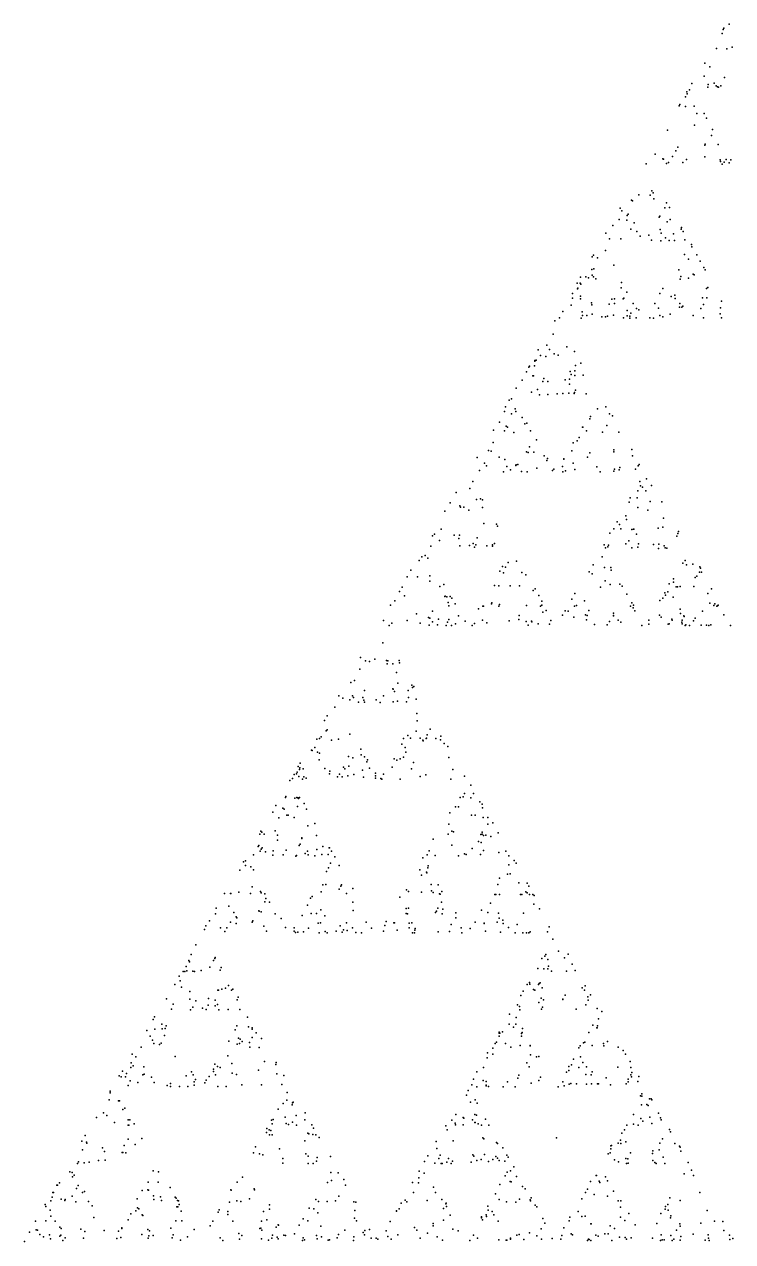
# Model space of a CAD drawing. Header units: millimetres. Extents: x -0.87 to 0.87, y -0.5 to 1.
# Drawn here: x -0.2165 to -0.1084, y 0.6248 to 0.8104 of the extents above; entities that cross this region are included whole.
import ezdxf

# ---------------------------------------------------------------- set-up
doc = ezdxf.new("R2010")
doc.units = ezdxf.units.MM
doc.header["$PDSIZE"] = 1

msp = doc.modelspace()

# ---------------------------------------------------------------- linework, layer by layer
for p in [(-0.10986, 0.8096), (-0.10978, 0.80982), (-0.10898, 0.8104), (-0.11004, 0.80901), (-0.11091, 0.80673), (-0.10934, 0.80664), (-0.10849, 0.80692), (-0.11267, 0.80448), (-0.11192, 0.80392), (-0.11276, 0.80248), (-0.10969, 0.80229), (-0.11542, 0.80009), (-0.11503, 0.80043), (-0.11467, 0.80137), (-0.1122, 0.80084), (-0.11215, 0.80125), (-0.11127, 0.80142), (-0.11097, 0.801), (-0.11074, 0.80085), (-0.11057, 0.8008), (-0.11024, 0.801), (-0.11657, 0.79797), (-0.11651, 0.79819), (-0.11648, 0.79818), (-0.11564, 0.79933), (-0.11537, 0.7998), (-0.11562, 0.79789), (-0.11429, 0.79794), (-0.11392, 0.7968), (-0.11276, 0.79678), (-0.11244, 0.7961), (-0.11836, 0.79425), (-0.11423, 0.79502), (-0.1115, 0.79438), (-0.11167, 0.79347), (-0.12024, 0.79063), (-0.11712, 0.7911), (-0.11679, 0.79165), (-0.11269, 0.792), (-0.1126, 0.79215), (-0.11065, 0.7921), (-0.12163, 0.78912), (-0.11908, 0.78987), (-0.11899, 0.78985), (-0.11854, 0.78916), (-0.11823, 0.78934), (-0.1176, 0.79024), (-0.11602, 0.78932), (-0.11546, 0.78981), (-0.11266, 0.79018), (-0.11033, 0.78973), (-0.1103, 0.78949), (-0.11003, 0.7891), (-0.10975, 0.7894), (-0.10941, 0.7898), (-0.10894, 0.78929), (-0.10869, 0.78976), (-0.12074, 0.785), (-0.12388, 0.78358), (-0.1237, 0.78348), (-0.12272, 0.78441), (-0.12102, 0.78434), (-0.12056, 0.78472), (-0.12047, 0.78382), (-0.1185, 0.7832), (-0.12558, 0.78239), (-0.12533, 0.78199), (-0.12453, 0.78128), (-0.12439, 0.78148), (-0.1188, 0.7824), (-0.11807, 0.78249), (-0.12669, 0.77974), (-0.12574, 0.78065), (-0.12458, 0.78055), (-0.12345, 0.78014), (-0.11962, 0.78101), (-0.11956, 0.78117), (-0.11841, 0.78027), (-0.11797, 0.78065), (-0.11624, 0.77943), (-0.12779, 0.77858), (-0.12722, 0.77772), (-0.12547, 0.77771), (-0.12394, 0.77919), (-0.12306, 0.77882), (-0.12254, 0.77809), (-0.12121, 0.77826), (-0.11947, 0.77911), (-0.11932, 0.77857), (-0.11869, 0.77785), (-0.11747, 0.77845), (-0.11631, 0.77919), (-0.11599, 0.77884), (-0.12784, 0.77594), (-0.12083, 0.77748), (-0.11938, 0.77737), (-0.11812, 0.77747), (-0.11729, 0.77742), (-0.11571, 0.77753), (-0.11473, 0.77682), (-0.11467, 0.77647), (-0.11464, 0.77647), (-0.12984, 0.77497), (-0.12966, 0.77522), (-0.12905, 0.77482), (-0.11577, 0.7753), (-0.11519, 0.77461), (-0.11388, 0.77525), (-0.11339, 0.77429), (-0.12991, 0.77304), (-0.12985, 0.77215), (-0.12962, 0.77313), (-0.12656, 0.77369), (-0.11663, 0.77298), (-0.11444, 0.77229), (-0.11431, 0.77223), (-0.11285, 0.77332), (-0.11265, 0.77295), (-0.13217, 0.77096), (-0.13204, 0.77019), (-0.13171, 0.77096), (-0.13166, 0.77185), (-0.13158, 0.77077), (-0.13084, 0.77191), (-0.13042, 0.77176), (-0.12966, 0.77192), (-0.12929, 0.77162), (-0.12542, 0.77021), (-0.12539, 0.77105), (-0.1191, 0.77013), (-0.11645, 0.77156), (-0.11635, 0.77195), (-0.11516, 0.77168), (-0.11241, 0.77013), (-0.11223, 0.77026), (-0.13284, 0.76938), (-0.13284, 0.76864), (-0.1321, 0.77007), (-0.13163, 0.76894), (-0.13163, 0.76856), (-0.12685, 0.76848), (-0.12646, 0.76856), (-0.12514, 0.76856), (-0.12505, 0.76865), (-0.12455, 0.76959), (-0.11953, 0.76935), (-0.11781, 0.76893), (-0.11724, 0.76909), (-0.11722, 0.76858), (-0.11302, 0.76869), (-0.11237, 0.76873), (-0.13432, 0.76661), (-0.13307, 0.76757), (-0.13137, 0.76659), (-0.12997, 0.76793), (-0.12989, 0.76766), (-0.12725, 0.76773), (-0.12645, 0.76783), (-0.12452, 0.76675), (-0.12361, 0.76782), (-0.1231, 0.76709), (-0.12273, 0.7669), (-0.12032, 0.76783), (-0.11972, 0.76714), (-0.11654, 0.76728), (-0.11648, 0.76784), (-0.11616, 0.76728), (-0.11605, 0.76741), (-0.11331, 0.7671), (-0.11288, 0.76767), (-0.11028, 0.76719), (-0.11012, 0.76822), (-0.13557, 0.76518), (-0.13482, 0.76566), (-0.13152, 0.76563), (-0.13133, 0.76599), (-0.13069, 0.76602), (-0.12988, 0.76624), (-0.12841, 0.76581), (-0.12783, 0.76582), (-0.12752, 0.76591), (-0.1266, 0.76608), (-0.12508, 0.76565), (-0.12451, 0.76594), (-0.12414, 0.76591), (-0.12411, 0.76563), (-0.12394, 0.76638), (-0.12315, 0.76564), (-0.12107, 0.76565), (-0.12053, 0.76563), (-0.11952, 0.76599), (-0.11907, 0.76583), (-0.11795, 0.76621), (-0.11447, 0.76603), (-0.11289, 0.76565), (-0.11032, 0.76627), (-0.11013, 0.76566), (-0.13581, 0.76315), (-0.1368, 0.76151), (-0.13371, 0.76123), (-0.13863, 0.75905), (-0.1386, 0.75913), (-0.13838, 0.75921), (-0.1381, 0.7608), (-0.13776, 0.75992), (-0.13692, 0.75978), (-0.13636, 0.76083), (-0.13565, 0.76015), (-0.13505, 0.75995), (-0.13254, 0.76053), (-0.1399, 0.75743), (-0.13954, 0.75812), (-0.13943, 0.7583), (-0.13866, 0.75832), (-0.13324, 0.75748), (-0.13251, 0.75757), (-0.13242, 0.7584), (-0.13158, 0.75873), (-0.14056, 0.75616), (-0.13891, 0.75684), (-0.13881, 0.75684), (-0.13741, 0.75593), (-0.13725, 0.75641), (-0.1366, 0.75595), (-0.134, 0.75618), (-0.13333, 0.75555), (-0.13332, 0.75631), (-0.13306, 0.75703), (-0.13252, 0.75689), (-0.13121, 0.75693), (-0.14143, 0.75494), (-0.13909, 0.75433), (-0.13818, 0.75473), (-0.13787, 0.75392), (-0.13663, 0.75396), (-0.13521, 0.75405), (-0.13431, 0.75414), (-0.13344, 0.75418), (-0.13259, 0.75412), (-0.13253, 0.75428), (-0.13242, 0.75465), (-0.13078, 0.75405), (-0.14306, 0.75208), (-0.1425, 0.75309), (-0.14218, 0.75333), (-0.1416, 0.75179), (-0.12906, 0.7518), (-0.1278, 0.75208), (-0.14401, 0.74973), (-0.14321, 0.75136), (-0.14215, 0.751), (-0.14152, 0.75137), (-0.14052, 0.75044), (-0.13021, 0.75028), (-0.13011, 0.75063), (-0.12722, 0.751), (-0.12676, 0.75071), (-0.14492, 0.74853), (-0.14322, 0.74841), (-0.14296, 0.74915), (-0.14278, 0.74901), (-0.1418, 0.74817), (-0.14013, 0.74951), (-0.13982, 0.74961), (-0.13927, 0.74841), (-0.13133, 0.74901), (-0.13128, 0.749), (-0.13073, 0.74844), (-0.12827, 0.74824), (-0.12761, 0.74925), (-0.1258, 0.74823), (-0.14495, 0.74667), (-0.13944, 0.74601), (-0.13837, 0.74705), (-0.13275, 0.74661), (-0.13217, 0.7469), (-0.13186, 0.74743), (-0.14741, 0.74439), (-0.14566, 0.74542), (-0.14527, 0.74531), (-0.14407, 0.74441), (-0.13988, 0.74523), (-0.13964, 0.74513), (-0.13878, 0.74516), (-0.13718, 0.74463), (-0.13667, 0.74422), (-0.13417, 0.74417), (-0.13295, 0.74537), (-0.13058, 0.74442), (-0.13023, 0.74508), (-0.12658, 0.74551), (-0.12657, 0.74524), (-0.12382, 0.74561), (-0.12372, 0.7446), (-0.14703, 0.74238), (-0.14629, 0.7435), (-0.146, 0.74311), (-0.14318, 0.74408), (-0.14287, 0.74301), (-0.14231, 0.74248), (-0.14149, 0.74321), (-0.14149, 0.74316), (-0.14144, 0.74324), (-0.1412, 0.7433), (-0.13832, 0.74274), (-0.13676, 0.7439), (-0.13592, 0.74238), (-0.1357, 0.7426), (-0.1344, 0.74301), (-0.1342, 0.74411), (-0.13392, 0.74231), (-0.13277, 0.74348), (-0.13252, 0.74255), (-0.12916, 0.74292), (-0.12655, 0.74228), (-0.12646, 0.74258), (-0.12576, 0.74248), (-0.12562, 0.74284), (-0.12324, 0.74258), (-0.12286, 0.74311), (-0.12267, 0.74331), (-0.14804, 0.74072), (-0.14339, 0.74219), (-0.14062, 0.74221), (-0.13975, 0.74219), (-0.13436, 0.7422), (-0.12862, 0.7422), (-0.12261, 0.74073), (-0.12156, 0.7411), (-0.15063, 0.73903), (-0.14851, 0.73965), (-0.1229, 0.73926), (-0.12248, 0.74004), (-0.12219, 0.73984), (-0.12166, 0.73929), (-0.12082, 0.74011), (-0.1515, 0.73745), (-0.15007, 0.73698), (-0.14996, 0.73677), (-0.14941, 0.73679), (-0.14748, 0.73794), (-0.14691, 0.73807), (-0.14661, 0.73789), (-0.14661, 0.73672), (-0.1242, 0.73755), (-0.12405, 0.73823), (-0.12298, 0.7382), (-0.1229, 0.73674), (-0.121, 0.73768), (-0.11923, 0.73762), (-0.15232, 0.73617), (-0.14866, 0.73636), (-0.12471, 0.73545), (-0.1246, 0.73492), (-0.12135, 0.73633), (-0.11899, 0.73513), (-0.15289, 0.73342), (-0.1464, 0.73428), (-0.14446, 0.73421), (-0.1443, 0.73391), (-0.12656, 0.7335), (-0.12606, 0.73455), (-0.12568, 0.73415), (-0.12547, 0.73351), (-0.1238, 0.73341), (-0.12356, 0.73343), (-0.12352, 0.73346), (-0.11978, 0.73359), (-0.11906, 0.73372), (-0.11667, 0.73308), (-0.15422, 0.73244), (-0.1539, 0.73267), (-0.15316, 0.73172), (-0.15091, 0.73255), (-0.15022, 0.73203), (-0.15008, 0.73251), (-0.14803, 0.73124), (-0.14741, 0.73212), (-0.14475, 0.73124), (-0.12718, 0.73283), (-0.12474, 0.73119), (-0.12425, 0.73167), (-0.1231, 0.73268), (-0.12277, 0.7312), (-0.1197, 0.73114), (-0.11697, 0.73237), (-0.11679, 0.7328), (-0.15535, 0.72942), (-0.15448, 0.73086), (-0.15006, 0.73089), (-0.14856, 0.73097), (-0.14783, 0.7307), (-0.1476, 0.73103), (-0.14593, 0.7309), (-0.14507, 0.73106), (-0.14507, 0.73087), (-0.12805, 0.73105), (-0.12783, 0.73059), (-0.12745, 0.73077), (-0.12739, 0.73098), (-0.12383, 0.73057), (-0.12292, 0.73069), (-0.12051, 0.73112), (-0.11974, 0.73047), (-0.11889, 0.73088), (-0.11875, 0.73059), (-0.11846, 0.73052), (-0.15626, 0.72866), (-0.15582, 0.7292), (-0.15495, 0.72901), (-0.14355, 0.72774), (-0.14306, 0.72765), (-0.14266, 0.72836), (-0.1414, 0.72854), (-0.12969, 0.72802), (-0.12831, 0.72922), (-0.12799, 0.7276), (-0.12701, 0.72759), (-0.11601, 0.72828), (-0.1157, 0.72868), (-0.11549, 0.72799), (-0.11449, 0.72808), (-0.11345, 0.72772), (-0.11334, 0.72752), (-0.15809, 0.72616), (-0.15752, 0.72717), (-0.15652, 0.72617), (-0.15461, 0.72631), (-0.14395, 0.72704), (-0.14336, 0.72676), (-0.14059, 0.72683), (-0.13996, 0.72646), (-0.13034, 0.72696), (-0.12988, 0.72663), (-0.12698, 0.72718), (-0.11744, 0.72585), (-0.11417, 0.72609), (-0.11389, 0.72627), (-0.1135, 0.72688), (-0.11318, 0.72686), (-0.15926, 0.72392), (-0.15886, 0.72461), (-0.1546, 0.72553), (-0.15312, 0.72468), (-0.1525, 0.72502), (-0.14478, 0.72486), (-0.14408, 0.7248), (-0.14239, 0.72479), (-0.14093, 0.7248), (-0.13885, 0.72407), (-0.13857, 0.72436), (-0.12857, 0.72461), (-0.12788, 0.72554), (-0.12714, 0.72502), (-0.12566, 0.72504), (-0.1253, 0.72473), (-0.11877, 0.72376), (-0.11832, 0.7239), (-0.11811, 0.72512), (-0.11748, 0.72537), (-0.11704, 0.72463), (-0.11683, 0.72463), (-0.11644, 0.7247), (-0.11433, 0.72471), (-0.11168, 0.72432), (-0.15994, 0.72251), (-0.15848, 0.72329), (-0.15231, 0.72317), (-0.1523, 0.72324), (-0.15201, 0.72315), (-0.15182, 0.72224), (-0.15153, 0.72317), (-0.15126, 0.72292), (-0.15077, 0.72206), (-0.14523, 0.72205), (-0.14514, 0.7222), (-0.14402, 0.72196), (-0.13798, 0.72334), (-0.13756, 0.72245), (-0.13297, 0.72279), (-0.13248, 0.72363), (-0.13102, 0.72252), (-0.12455, 0.72351), (-0.12381, 0.72219), (-0.11955, 0.72255), (-0.1191, 0.7229), (-0.11869, 0.72336), (-0.11752, 0.72305), (-0.1122, 0.72361), (-0.11191, 0.72215), (-0.11113, 0.72207), (-0.11065, 0.72187), (-0.1606, 0.72183), (-0.15666, 0.72054), (-0.15422, 0.72096), (-0.15174, 0.72173), (-0.15026, 0.72024), (-0.14722, 0.72132), (-0.14655, 0.72168), (-0.14644, 0.72169), (-0.14412, 0.72171), (-0.14098, 0.72029), (-0.13987, 0.72178), (-0.13772, 0.72171), (-0.13754, 0.72185), (-0.13736, 0.72081), (-0.13686, 0.72104), (-0.1344, 0.72031), (-0.13397, 0.721), (-0.13352, 0.72095), (-0.13255, 0.72169), (-0.13227, 0.72178), (-0.13089, 0.7204), (-0.13063, 0.72026), (-0.13038, 0.72106), (-0.12661, 0.72024), (-0.12659, 0.72065), (-0.12659, 0.72029), (-0.12402, 0.7217), (-0.1236, 0.72145), (-0.12358, 0.72186), (-0.12335, 0.72098), (-0.11959, 0.72035), (-0.11934, 0.72004), (-0.11646, 0.72123), (-0.11641, 0.7206), (-0.11589, 0.72024), (-0.11581, 0.72012), (-0.11303, 0.72095), (-0.11132, 0.72178), (-0.11083, 0.72168), (-0.11074, 0.72177), (-0.10979, 0.7204), (-0.1617, 0.71953), (-0.16084, 0.71876), (-0.16042, 0.71912), (-0.15809, 0.7195), (-0.15611, 0.71912), (-0.15484, 0.71995), (-0.15471, 0.7188), (-0.15462, 0.71987), (-0.15424, 0.71929), (-0.15343, 0.71884), (-0.15332, 0.71971), (-0.15215, 0.71878), (-0.15191, 0.71928), (-0.1517, 0.71967), (-0.1513, 0.71878), (-0.15069, 0.71899), (-0.14925, 0.7194), (-0.14818, 0.71875), (-0.14781, 0.71905), (-0.14658, 0.71957), (-0.14591, 0.71914), (-0.14253, 0.71948), (-0.14103, 0.71967), (-0.13992, 0.71935), (-0.13961, 0.71881), (-0.1391, 0.71943), (-0.13905, 0.71933), (-0.13811, 0.71903), (-0.13636, 0.71894), (-0.13619, 0.71951), (-0.13268, 0.72), (-0.13074, 0.7196), (-0.12951, 0.71892), (-0.12757, 0.71888), (-0.12724, 0.71939), (-0.12588, 0.71958), (-0.1255, 0.71924), (-0.12227, 0.71875), (-0.1212, 0.71956), (-0.1212, 0.71898), (-0.11825, 0.71898), (-0.11814, 0.71901), (-0.11773, 0.71972), (-0.11766, 0.71958), (-0.11618, 0.71928), (-0.11613, 0.71956), (-0.11612, 0.71903), (-0.11567, 0.71875), (-0.11557, 0.71884), (-0.115, 0.71875), (-0.11438, 0.71948), (-0.11417, 0.71985), (-0.11325, 0.71879), (-0.1124, 0.71879), (-0.11209, 0.71875), (-0.11177, 0.71887), (-0.10878, 0.71876), (-0.16178, 0.71612), (-0.1652, 0.71386), (-0.16443, 0.71336), (-0.1638, 0.71326), (-0.16302, 0.71363), (-0.16122, 0.71342), (-0.16114, 0.71293), (-0.16102, 0.71335), (-0.16029, 0.71292), (-0.15932, 0.71342), (-0.15924, 0.71308), (-0.1653, 0.71208), (-0.15972, 0.71158), (-0.16668, 0.71006), (-0.16612, 0.71035), (-0.16459, 0.70887), (-0.16029, 0.70908), (-0.16019, 0.70905), (-0.15949, 0.70996), (-0.15735, 0.70966), (-0.15725, 0.70931), (-0.15705, 0.70947), (-0.16848, 0.70801), (-0.16787, 0.70769), (-0.16684, 0.70743), (-0.16642, 0.70805), (-0.16628, 0.70778), (-0.16551, 0.70708), (-0.16485, 0.70778), (-0.1647, 0.70739), (-0.16461, 0.70705), (-0.1628, 0.7074), (-0.16219, 0.70703), (-0.16169, 0.70802), (-0.16021, 0.70712), (-0.15999, 0.70869), (-0.15955, 0.70722), (-0.1582, 0.70711), (-0.15794, 0.70886), (-0.15786, 0.7078), (-0.15673, 0.7075), (-0.1691, 0.70631), (-0.15659, 0.70533), (-0.17068, 0.70429), (-0.1703, 0.70498), (-0.15656, 0.7042), (-0.17143, 0.70155), (-0.17122, 0.70178), (-0.17045, 0.70268), (-0.17029, 0.70283), (-0.16854, 0.70145), (-0.1668, 0.70219), (-0.15863, 0.70155), (-0.158, 0.702), (-0.15755, 0.70156), (-0.15669, 0.70267), (-0.1561, 0.70156), (-0.1552, 0.70155), (-0.15512, 0.70157), (-0.15503, 0.7021), (-0.15459, 0.70293), (-0.1537, 0.70155), (-0.15292, 0.70191), (-0.17268, 0.69973), (-0.17256, 0.69972), (-0.17217, 0.70017), (-0.17185, 0.70145), (-0.16962, 0.70127), (-0.16515, 0.69989), (-0.15887, 0.70066), (-0.1584, 0.70014), (-0.15569, 0.7013), (-0.15564, 0.70117), (-0.15297, 0.70131), (-0.15243, 0.70078), (-0.15189, 0.7003), (-0.17442, 0.69779), (-0.17177, 0.69945), (-0.17151, 0.69826), (-0.17144, 0.69929), (-0.16704, 0.69881), (-0.16638, 0.69858), (-0.16508, 0.69904), (-0.16461, 0.69875), (-0.16422, 0.69797), (-0.16415, 0.69828), (-0.16004, 0.69843), (-0.15967, 0.69825), (-0.15917, 0.69845), (-0.15864, 0.69867), (-0.1583, 0.69944), (-0.1571, 0.69786), (-0.15174, 0.69862), (-0.17534, 0.69605), (-0.17494, 0.69615), (-0.17486, 0.69642), (-0.17471, 0.69726), (-0.17452, 0.69681), (-0.17447, 0.69707), (-0.17393, 0.69691), (-0.17062, 0.69696), (-0.16992, 0.69614), (-0.16986, 0.69653), (-0.16842, 0.69607), (-0.1678, 0.69718), (-0.16758, 0.69692), (-0.16699, 0.69733), (-0.16619, 0.69604), (-0.16488, 0.69669), (-0.16384, 0.69699), (-0.16293, 0.69625), (-0.1617, 0.69611), (-0.16037, 0.69714), (-0.15742, 0.69688), (-0.15522, 0.696), (-0.1511, 0.69681), (-0.17599, 0.69515), (-0.17557, 0.69544), (-0.17556, 0.69543), (-0.17461, 0.69573), (-0.17404, 0.69534), (-0.17385, 0.69568), (-0.17349, 0.69546), (-0.1687, 0.6957), (-0.16799, 0.69569), (-0.16712, 0.69583), (-0.16473, 0.69563), (-0.16292, 0.6955), (-0.1629, 0.69586), (-0.16207, 0.69541), (-0.16192, 0.69531), (-0.15913, 0.69534), (-0.15608, 0.69575), (-0.15142, 0.69531), (-0.14933, 0.69577), (-0.14837, 0.69444), (-0.17664, 0.69252), (-0.17658, 0.69267), (-0.17521, 0.69241), (-0.17493, 0.69252), (-0.17476, 0.69249), (-0.17464, 0.69238), (-0.17452, 0.69251), (-0.15, 0.69252), (-0.14953, 0.69262), (-0.14932, 0.69316), (-0.14838, 0.69246), (-0.14798, 0.69314), (-0.17812, 0.6913), (-0.17703, 0.69092), (-0.17684, 0.69076), (-0.17482, 0.69115), (-0.17379, 0.69161), (-0.17341, 0.69077), (-0.15073, 0.69111), (-0.15026, 0.69113), (-0.14698, 0.69188), (-0.14665, 0.69151), (-0.1466, 0.69095), (-0.17858, 0.6903), (-0.17767, 0.68945), (-0.17641, 0.68982), (-0.17625, 0.68984), (-0.1753, 0.68949), (-0.17216, 0.68859), (-0.15172, 0.68846), (-0.15157, 0.69019), (-0.14825, 0.68982), (-0.14771, 0.68984), (-0.14648, 0.6895), (-0.14576, 0.68849), (-0.14575, 0.68948), (-0.14503, 0.68865), (-0.18054, 0.68692), (-0.18042, 0.68738), (-0.18024, 0.68726), (-0.17987, 0.68696), (-0.17819, 0.68744), (-0.17785, 0.6868), (-0.17323, 0.68822), (-0.17191, 0.68674), (-0.15184, 0.68693), (-0.15126, 0.6874), (-0.15103, 0.68728), (-0.14682, 0.68689), (-0.14666, 0.68692), (-0.14662, 0.68727), (-0.14645, 0.68676), (-0.14608, 0.6868), (-0.14419, 0.68716), (-0.18081, 0.68509), (-0.18068, 0.68521), (-0.1802, 0.68488), (-0.17787, 0.68604), (-0.17455, 0.6852), (-0.17442, 0.6854), (-0.17416, 0.6864), (-0.17413, 0.68631), (-0.17094, 0.68506), (-0.16999, 0.68488), (-0.16993, 0.68488), (-0.15411, 0.68618), (-0.15126, 0.68525), (-0.14815, 0.68476), (-0.14719, 0.68582), (-0.14679, 0.68568), (-0.1453, 0.68658), (-0.18152, 0.68379), (-0.1805, 0.68433), (-0.18036, 0.68465), (-0.17969, 0.68426), (-0.17857, 0.68373), (-0.17853, 0.68443), (-0.17698, 0.68378), (-0.17655, 0.68452), (-0.17506, 0.6836), (-0.17497, 0.68369), (-0.17366, 0.68399), (-0.17329, 0.68436), (-0.17318, 0.6838), (-0.17214, 0.68366), (-0.17185, 0.6846), (-0.1711, 0.68387), (-0.17015, 0.68386), (-0.1696, 0.68437), (-0.1691, 0.68351), (-0.15567, 0.68332), (-0.15502, 0.68379), (-0.15473, 0.68439), (-0.15379, 0.68371), (-0.15025, 0.68362), (-0.14934, 0.68396), (-0.14906, 0.68387), (-0.14691, 0.68383), (-0.14644, 0.68446), (-0.14411, 0.68414), (-0.14301, 0.68433), (-0.14257, 0.68366), (-0.14176, 0.68295), (-0.18358, 0.68147), (-0.18302, 0.68271), (-0.18275, 0.68288), (-0.18275, 0.68218), (-0.18191, 0.68195), (-0.18152, 0.68149), (-0.1704, 0.68123), (-0.17007, 0.68179), (-0.16976, 0.68252), (-0.16845, 0.68218), (-0.15617, 0.68153), (-0.15512, 0.68116), (-0.1551, 0.68104), (-0.15491, 0.68181), (-0.15489, 0.68213), (-0.14259, 0.68226), (-0.14146, 0.6825), (-0.17093, 0.67922), (-0.17046, 0.67925), (-0.16807, 0.67922), (-0.1559, 0.68067), (-0.15442, 0.67925), (-0.15337, 0.6792), (-0.14426, 0.67926), (-0.14397, 0.68026), (-0.1428, 0.68087), (-0.14236, 0.68092), (-0.14104, 0.67953), (-0.1398, 0.67948), (-0.18595, 0.67792), (-0.18502, 0.67792), (-0.18495, 0.67792), (-0.18375, 0.67811), (-0.18197, 0.67792), (-0.18172, 0.67893), (-0.18044, 0.67819), (-0.18037, 0.67802), (-0.1798, 0.67783), (-0.17259, 0.67744), (-0.17119, 0.67815), (-0.16846, 0.67855), (-0.16819, 0.679), (-0.16731, 0.67792), (-0.16638, 0.67867), (-0.15921, 0.67736), (-0.15818, 0.67847), (-0.15788, 0.67818), (-0.15589, 0.67811), (-0.15438, 0.67833), (-0.15411, 0.67805), (-0.15315, 0.67785), (-0.15303, 0.6778), (-0.15278, 0.67822), (-0.14472, 0.67773), (-0.14454, 0.67776), (-0.14397, 0.67775), (-0.14079, 0.67776), (-0.14057, 0.67777), (-0.14, 0.67816), (-0.13977, 0.67802), (-0.13952, 0.67904), (-0.13944, 0.67774), (-0.13893, 0.67774), (-0.13873, 0.67759), (-0.18721, 0.67568), (-0.18721, 0.67565), (-0.18526, 0.67598), (-0.17978, 0.67665), (-0.17964, 0.67714), (-0.17906, 0.67659), (-0.17329, 0.6761), (-0.17281, 0.6772), (-0.16638, 0.67656), (-0.15821, 0.67563), (-0.15787, 0.67564), (-0.15342, 0.67566), (-0.15285, 0.67657), (-0.15263, 0.67549), (-0.14535, 0.67642), (-0.13878, 0.67627), (-0.13788, 0.67558), (-0.18825, 0.67373), (-0.18729, 0.67482), (-0.18451, 0.675), (-0.18417, 0.67435), (-0.18406, 0.67417), (-0.1816, 0.67372), (-0.18071, 0.67527), (-0.18063, 0.67522), (-0.18033, 0.67509), (-0.17819, 0.6748), (-0.17731, 0.67407), (-0.17408, 0.67454), (-0.1727, 0.67487), (-0.17193, 0.67485), (-0.17123, 0.6754), (-0.17065, 0.67448), (-0.16629, 0.67531), (-0.16128, 0.67363), (-0.15822, 0.67486), (-0.15803, 0.67481), (-0.15375, 0.675), (-0.15359, 0.6752), (-0.15274, 0.67482), (-0.15067, 0.67494), (-0.15067, 0.67417), (-0.15066, 0.67417), (-0.14676, 0.67538), (-0.14577, 0.67501), (-0.14413, 0.67491), (-0.14404, 0.67416), (-0.14347, 0.67385), (-0.14033, 0.67488), (-0.18898, 0.67242), (-0.18877, 0.67297), (-0.18654, 0.67266), (-0.18589, 0.67212), (-0.1856, 0.67267), (-0.18504, 0.67353), (-0.18417, 0.67334), (-0.18171, 0.67353), (-0.17994, 0.67291), (-0.17955, 0.67216), (-0.17662, 0.67273), (-0.17532, 0.67269), (-0.17531, 0.67216), (-0.17512, 0.67196), (-0.17477, 0.67202), (-0.17389, 0.67204), (-0.17315, 0.67261), (-0.17164, 0.67339), (-0.17151, 0.67192), (-0.1713, 0.67341), (-0.17059, 0.67209), (-0.17029, 0.6719), (-0.1689, 0.67218), (-0.16828, 0.67297), (-0.16799, 0.67202), (-0.1678, 0.67234), (-0.16731, 0.67344), (-0.16721, 0.67224), (-0.16644, 0.67265), (-0.16592, 0.67196), (-0.16506, 0.67191), (-0.16435, 0.67353), (-0.16351, 0.67261), (-0.16171, 0.67216), (-0.16148, 0.67304), (-0.1601, 0.67342), (-0.15999, 0.67342), (-0.15959, 0.67231), (-0.15777, 0.67268), (-0.15775, 0.67338), (-0.15737, 0.67341), (-0.15727, 0.67192), (-0.15694, 0.67189), (-0.15692, 0.67229), (-0.15685, 0.67254), (-0.15333, 0.67207), (-0.15164, 0.67213), (-0.15135, 0.67318), (-0.14986, 0.67268), (-0.14975, 0.67188), (-0.14845, 0.67255), (-0.14773, 0.67352), (-0.14634, 0.6734), (-0.14631, 0.67333), (-0.14614, 0.67217), (-0.14434, 0.67354), (-0.14384, 0.67199), (-0.14342, 0.67335), (-0.14264, 0.67274), (-0.14159, 0.67189), (-0.14128, 0.67316), (-0.14045, 0.67188), (-0.1399, 0.67188), (-0.13953, 0.67189), (-0.13931, 0.67206), (-0.13668, 0.67204), (-0.13642, 0.6728), (-0.19032, 0.67008), (-0.13584, 0.67092), (-0.191, 0.6686), (-0.18735, 0.66812), (-0.1371, 0.66836), (-0.13692, 0.66858), (-0.13498, 0.66909), (-0.13408, 0.66807), (-0.13351, 0.66867), (-0.19181, 0.66675), (-0.19137, 0.66771), (-0.19126, 0.66749), (-0.18817, 0.66667), (-0.18764, 0.66767), (-0.18741, 0.66798), (-0.18661, 0.6662), (-0.18644, 0.66664), (-0.13816, 0.66649), (-0.13755, 0.668), (-0.13725, 0.66641), (-0.13663, 0.66644), (-0.1366, 0.66786), (-0.13652, 0.66681), (-0.13291, 0.66714), (-0.19288, 0.66528), (-0.19268, 0.66461), (-0.19226, 0.66602), (-0.19199, 0.66602), (-0.19169, 0.66611), (-0.19079, 0.66606), (-0.19052, 0.66602), (-0.18952, 0.66615), (-0.13607, 0.66604), (-0.13379, 0.66607), (-0.13245, 0.66617), (-0.19353, 0.66401), (-0.19251, 0.66362), (-0.19121, 0.66295), (-0.18695, 0.66317), (-0.18687, 0.66314), (-0.18633, 0.66334), (-0.18578, 0.66347), (-0.18535, 0.66386), (-0.18488, 0.66318), (-0.18466, 0.66331), (-0.14037, 0.663), (-0.13978, 0.66403), (-0.13943, 0.66434), (-0.13938, 0.66408), (-0.13881, 0.66326), (-0.13859, 0.66318), (-0.13806, 0.66401), (-0.13794, 0.6642), (-0.13777, 0.66429), (-0.1375, 0.66352), (-0.13137, 0.6635), (-0.13103, 0.66316), (-0.13091, 0.66384), (-0.19477, 0.66185), (-0.19375, 0.66103), (-0.19124, 0.66178), (-0.19032, 0.66155), (-0.18844, 0.66089), (-0.18836, 0.6619), (-0.18737, 0.66078), (-0.18735, 0.66162), (-0.18703, 0.66098), (-0.184, 0.66171), (-0.18386, 0.6621), (-0.14126, 0.66092), (-0.14093, 0.66069), (-0.14075, 0.66237), (-0.138, 0.66128), (-0.13763, 0.66196), (-0.1373, 0.66167), (-0.13435, 0.66174), (-0.13431, 0.66181), (-0.13397, 0.66239), (-0.13081, 0.66091), (-0.13054, 0.66213), (-0.13049, 0.66162), (-0.13009, 0.66244), (-0.1966, 0.65911), (-0.19403, 0.66027), (-0.19115, 0.66018), (-0.19079, 0.66056), (-0.1893, 0.66041), (-0.18873, 0.6602), (-0.18678, 0.66018), (-0.18538, 0.66023), (-0.18358, 0.66022), (-0.18243, 0.65907), (-0.14246, 0.65949), (-0.14146, 0.65899), (-0.1409, 0.66017), (-0.13757, 0.66025), (-0.13746, 0.66056), (-0.13228, 0.66029), (-0.12912, 0.66035), (-0.12891, 0.65879), (-0.1284, 0.6599), (-0.19781, 0.65701), (-0.19683, 0.65871), (-0.19657, 0.65724), (-0.1955, 0.65799), (-0.19543, 0.65729), (-0.19501, 0.65734), (-0.19486, 0.65773), (-0.18432, 0.65711), (-0.18406, 0.65774), (-0.18227, 0.6576), (-0.18174, 0.65724), (-0.18172, 0.65742), (-0.14252, 0.65796), (-0.14184, 0.65754), (-0.14149, 0.65796), (-0.14048, 0.65734), (-0.12975, 0.65783), (-0.12916, 0.65744), (-0.12911, 0.65744), (-0.12906, 0.65775), (-0.1973, 0.65613), (-0.19694, 0.65556), (-0.19562, 0.65508), (-0.19508, 0.65623), (-0.1853, 0.6554), (-0.18379, 0.65584), (-0.18356, 0.6557), (-0.18327, 0.65532), (-0.18215, 0.65521), (-0.1817, 0.65597), (-0.1811, 0.65665), (-0.18029, 0.65581), (-0.14443, 0.65522), (-0.14407, 0.65617), (-0.14405, 0.6566), (-0.14403, 0.65678), (-0.14392, 0.6566), (-0.14355, 0.65683), (-0.14065, 0.65657), (-0.14063, 0.65613), (-0.14053, 0.65673), (-0.13117, 0.65516), (-0.13097, 0.65524), (-0.13039, 0.65673), (-0.1275, 0.65535), (-0.20005, 0.65339), (-0.19863, 0.65447), (-0.1967, 0.65503), (-0.19587, 0.65486), (-0.18401, 0.65491), (-0.18367, 0.65504), (-0.18206, 0.65448), (-0.18064, 0.65441), (-0.14582, 0.65363), (-0.14501, 0.65434), (-0.14499, 0.65343), (-0.14464, 0.65505), (-0.14308, 0.65504), (-0.14226, 0.6545), (-0.14086, 0.65474), (-0.1393, 0.65471), (-0.1393, 0.65469), (-0.13926, 0.65331), (-0.13187, 0.65435), (-0.13171, 0.65467), (-0.12986, 0.65472), (-0.12811, 0.65504), (-0.12806, 0.65469), (-0.12587, 0.6545), (-0.12512, 0.65399), (-0.12479, 0.65343), (-0.20021, 0.65139), (-0.20018, 0.6521), (-0.19987, 0.65162), (-0.19946, 0.65302), (-0.19824, 0.65147), (-0.19349, 0.65306), (-0.18743, 0.6519), (-0.187, 0.65151), (-0.1866, 0.65138), (-0.18545, 0.65313), (-0.1848, 0.65201), (-0.17983, 0.65229), (-0.17812, 0.65184), (-0.17805, 0.65214), (-0.14645, 0.65137), (-0.14588, 0.65285), (-0.13983, 0.65211), (-0.13945, 0.65147), (-0.13837, 0.65299), (-0.13798, 0.65304), (-0.13342, 0.65155), (-0.13301, 0.65176), (-0.13272, 0.65265), (-0.13189, 0.65138), (-0.13163, 0.65299), (-0.13126, 0.65215), (-0.13073, 0.65148), (-0.12596, 0.65141), (-0.12408, 0.65231), (-0.12396, 0.65137), (-0.20199, 0.65011), (-0.20172, 0.64993), (-0.20152, 0.65084), (-0.20104, 0.64994), (-0.20087, 0.65045), (-0.19842, 0.65027), (-0.19819, 0.65036), (-0.19706, 0.64988), (-0.19179, 0.65011), (-0.19097, 0.65072), (-0.19074, 0.65027), (-0.19035, 0.64954), (-0.18828, 0.65), (-0.18762, 0.65077), (-0.1876, 0.6511), (-0.18729, 0.65027), (-0.18475, 0.65052), (-0.18412, 0.65032), (-0.18077, 0.65099), (-0.17795, 0.6504), (-0.17691, 0.65017), (-0.14797, 0.64959), (-0.14743, 0.6507), (-0.14119, 0.64973), (-0.14105, 0.65022), (-0.13776, 0.64991), (-0.13379, 0.65064), (-0.1334, 0.65094), (-0.13085, 0.65031), (-0.13001, 0.65027), (-0.12988, 0.65069), (-0.12775, 0.64982), (-0.12438, 0.64959), (-0.12395, 0.65027), (-0.12384, 0.64995), (-0.1238, 0.65063), (-0.12273, 0.64999), (-0.20336, 0.64777), (-0.20063, 0.64863), (-0.20033, 0.64933), (-0.19918, 0.6491), (-0.19666, 0.64911), (-0.19471, 0.64863), (-0.1942, 0.64894), (-0.19418, 0.64847), (-0.1928, 0.64848), (-0.19152, 0.64846), (-0.19056, 0.64917), (-0.19056, 0.64867), (-0.18894, 0.64903), (-0.18875, 0.64943), (-0.18698, 0.64849), (-0.18571, 0.64846), (-0.18328, 0.64874), (-0.18031, 0.64871), (-0.17718, 0.6488), (-0.14875, 0.64786), (-0.14824, 0.64874), (-0.14747, 0.64845), (-0.14649, 0.64941), (-0.14604, 0.64867), (-0.14603, 0.64922), (-0.14601, 0.64856), (-0.14565, 0.64846), (-0.14343, 0.64844), (-0.14276, 0.64919), (-0.14163, 0.64845), (-0.13914, 0.64899), (-0.13799, 0.6494), (-0.13506, 0.64844), (-0.13435, 0.64918), (-0.13412, 0.64856), (-0.13335, 0.64881), (-0.13311, 0.64896), (-0.13224, 0.64891), (-0.13072, 0.64881), (-0.12994, 0.6489), (-0.12904, 0.64887), (-0.12887, 0.6489), (-0.12706, 0.64872), (-0.12466, 0.6489), (-0.12437, 0.64917), (-0.12289, 0.64922), (-0.20354, 0.64644), (-0.20339, 0.64752), (-0.20211, 0.64627), (-0.20196, 0.64629), (-0.177, 0.64591), (-0.17645, 0.64642), (-0.17638, 0.64757), (-0.17557, 0.64601), (-0.17545, 0.64607), (-0.14905, 0.64716), (-0.14841, 0.64608), (-0.14771, 0.64646), (-0.14742, 0.64596), (-0.12251, 0.64708), (-0.12229, 0.64701), (-0.12227, 0.64735), (-0.12114, 0.64661), (-0.12087, 0.64661), (-0.12075, 0.64645), (-0.20439, 0.64446), (-0.20389, 0.64407), (-0.20146, 0.64497), (-0.20112, 0.64519), (-0.17776, 0.64504), (-0.1756, 0.64567), (-0.17499, 0.64407), (-0.17362, 0.64444), (-0.15066, 0.64419), (-0.14776, 0.64423), (-0.14751, 0.64409), (-0.12357, 0.64419), (-0.12233, 0.64569), (-0.12154, 0.64575), (-0.12131, 0.64559), (-0.11974, 0.64442), (-0.20548, 0.64373), (-0.20272, 0.643), (-0.20063, 0.64259), (-0.20061, 0.64338), (-0.20052, 0.64258), (-0.20038, 0.6434), (-0.19973, 0.64277), (-0.17948, 0.64207), (-0.17875, 0.64334), (-0.17869, 0.6428), (-0.17854, 0.64347), (-0.17668, 0.6438), (-0.17654, 0.64286), (-0.17618, 0.64267), (-0.17555, 0.64305), (-0.17498, 0.64258), (-0.1737, 0.64341), (-0.17261, 0.64262), (-0.17237, 0.64211), (-0.15218, 0.64246), (-0.15125, 0.64336), (-0.15076, 0.64287), (-0.1507, 0.64265), (-0.14956, 0.64377), (-0.14954, 0.64262), (-0.14946, 0.64363), (-0.14813, 0.64342), (-0.14777, 0.64299), (-0.14773, 0.643), (-0.14727, 0.64277), (-0.14672, 0.6426), (-0.14613, 0.6435), (-0.14561, 0.64261), (-0.12456, 0.64259), (-0.12358, 0.64275), (-0.12286, 0.64258), (-0.12242, 0.64359), (-0.12215, 0.6432), (-0.12108, 0.6438), (-0.12076, 0.64286), (-0.11943, 0.64372), (-0.11934, 0.6434), (-0.20717, 0.64099), (-0.20062, 0.64043), (-0.19853, 0.64057), (-0.17951, 0.64148), (-0.17914, 0.64186), (-0.17907, 0.64113), (-0.17886, 0.64176), (-0.17867, 0.64111), (-0.17371, 0.64022), (-0.17323, 0.64136), (-0.17307, 0.64125), (-0.17246, 0.64116), (-0.17203, 0.64112), (-0.17149, 0.64072), (-0.15199, 0.64185), (-0.14654, 0.64066), (-0.14639, 0.64048), (-0.13532, 0.64063), (-0.12555, 0.64031), (-0.12535, 0.64134), (-0.12492, 0.64186), (-0.11912, 0.64051), (-0.11804, 0.64191), (-0.11792, 0.64157), (-0.20771, 0.64013), (-0.20762, 0.63883), (-0.20698, 0.63997), (-0.20694, 0.63983), (-0.20454, 0.63911), (-0.20424, 0.63856), (-0.20154, 0.63843), (-0.20146, 0.63843), (-0.20126, 0.63949), (-0.201, 0.63838), (-0.19959, 0.63965), (-0.18119, 0.63929), (-0.17754, 0.63897), (-0.15367, 0.64008), (-0.15357, 0.63905), (-0.15107, 0.64018), (-0.14443, 0.63996), (-0.1443, 0.63979), (-0.14349, 0.63913), (-0.12713, 0.63838), (-0.12702, 0.63898), (-0.12699, 0.63942), (-0.12693, 0.63948), (-0.1259, 0.63982), (-0.12551, 0.63979), (-0.12549, 0.63979), (-0.12472, 0.64005), (-0.12401, 0.63837), (-0.12062, 0.63869), (-0.11962, 0.63881), (-0.11955, 0.63985), (-0.11726, 0.63978), (-0.11656, 0.63938), (-0.11646, 0.63921), (-0.11636, 0.63864), (-0.20834, 0.63672), (-0.2082, 0.63698), (-0.20733, 0.63683), (-0.2066, 0.63694), (-0.20516, 0.63719), (-0.20413, 0.63723), (-0.18151, 0.63835), (-0.18061, 0.63824), (-0.18008, 0.63807), (-0.17704, 0.63678), (-0.17702, 0.63752), (-0.17355, 0.63819), (-0.17318, 0.63784), (-0.17318, 0.63673), (-0.17244, 0.63673), (-0.17191, 0.6371), (-0.17181, 0.63766), (-0.16977, 0.63779), (-0.15543, 0.63703), (-0.15492, 0.63791), (-0.15385, 0.63681), (-0.15325, 0.63751), (-0.15304, 0.63803), (-0.1529, 0.63672), (-0.15275, 0.63672), (-0.15205, 0.63695), (-0.15178, 0.6375), (-0.15139, 0.63673), (-0.15116, 0.6371), (-0.1483, 0.63694), (-0.14805, 0.63806), (-0.14793, 0.63787), (-0.14745, 0.63722), (-0.1468, 0.63733), (-0.14629, 0.63813), (-0.14569, 0.63706), (-0.145, 0.63733), (-0.14456, 0.63783), (-0.14428, 0.63755), (-0.14406, 0.63718), (-0.14316, 0.63712), (-0.14287, 0.638), (-0.14268, 0.6377), (-0.12741, 0.63819), (-0.12645, 0.63728), (-0.12586, 0.63698), (-0.12471, 0.63748), (-0.12461, 0.63676), (-0.12442, 0.63747), (-0.12437, 0.63679), (-0.12065, 0.63828), (-0.12061, 0.6372), (-0.12031, 0.63691), (-0.12008, 0.63673), (-0.11905, 0.63773), (-0.11879, 0.63676), (-0.11524, 0.63691), (-0.20955, 0.63546), (-0.2092, 0.63535), (-0.20915, 0.63471), (-0.20885, 0.63497), (-0.19684, 0.6356), (-0.19603, 0.63546), (-0.18318, 0.63466), (-0.1697, 0.63535), (-0.16859, 0.6353), (-0.15623, 0.63558), (-0.1555, 0.63526), (-0.14315, 0.63485), (-0.14281, 0.63542), (-0.14232, 0.63564), (-0.14181, 0.63622), (-0.1414, 0.63475), (-0.12926, 0.63491), (-0.12921, 0.6349), (-0.12783, 0.63473), (-0.11585, 0.63518), (-0.11472, 0.63573), (-0.11438, 0.63489), (-0.21153, 0.63344), (-0.21141, 0.63344), (-0.21111, 0.6338), (-0.2085, 0.63291), (-0.20824, 0.63338), (-0.19756, 0.63388), (-0.19607, 0.63389), (-0.19424, 0.63308), (-0.18402, 0.63388), (-0.18144, 0.63287), (-0.17024, 0.63385), (-0.1696, 0.63416), (-0.16775, 0.63428), (-0.16748, 0.63346), (-0.15727, 0.63383), (-0.15637, 0.6338), (-0.15628, 0.63458), (-0.15406, 0.63311), (-0.14393, 0.63352), (-0.14237, 0.63398), (-0.1422, 0.63394), (-0.14051, 0.63322), (-0.14006, 0.6329), (-0.13058, 0.63281), (-0.13013, 0.63398), (-0.12881, 0.63405), (-0.12871, 0.63387), (-0.12752, 0.63409), (-0.21244, 0.63104), (-0.21225, 0.63159), (-0.2121, 0.63233), (-0.21203, 0.63233), (-0.21087, 0.63128), (-0.21031, 0.6311), (-0.21024, 0.63125), (-0.20919, 0.63178), (-0.20761, 0.63234), (-0.20731, 0.63247), (-0.20666, 0.63097), (-0.19927, 0.63137), (-0.19849, 0.6326), (-0.19761, 0.63272), (-0.19752, 0.6327), (-0.19678, 0.63182), (-0.19673, 0.63123), (-0.19571, 0.63168), (-0.19554, 0.63109), (-0.19345, 0.6316), (-0.19331, 0.63146), (-0.1931, 0.63112), (-0.19294, 0.63104), (-0.18496, 0.63274), (-0.18494, 0.6327), (-0.18408, 0.63105), (-0.18211, 0.63135), (-0.18135, 0.63274), (-0.17203, 0.63125), (-0.17159, 0.63097), (-0.17027, 0.63095), (-0.16902, 0.63107), (-0.16849, 0.63178), (-0.15837, 0.63115), (-0.15713, 0.63233), (-0.15504, 0.63112), (-0.15378, 0.63233), (-0.15278, 0.63126), (-0.14459, 0.63214), (-0.14404, 0.63123), (-0.14094, 0.63132), (-0.13934, 0.63121), (-0.13929, 0.63105), (-0.13915, 0.6315), (-0.13143, 0.63134), (-0.13088, 0.63232), (-0.12955, 0.63201), (-0.1275, 0.63178), (-0.12661, 0.63252), (-0.12588, 0.63107), (-0.12547, 0.63104), (-0.118, 0.63152), (-0.11644, 0.63112), (-0.11345, 0.63233), (-0.2133, 0.6305), (-0.21318, 0.63021), (-0.21252, 0.62962), (-0.20862, 0.63091), (-0.20612, 0.63031), (-0.19945, 0.62951), (-0.1992, 0.62999), (-0.19902, 0.62983), (-0.19322, 0.63013), (-0.19307, 0.63016), (-0.19287, 0.63051), (-0.19255, 0.62946), (-0.18692, 0.62932), (-0.18673, 0.6297), (-0.18541, 0.6294), (-0.18519, 0.63087), (-0.18346, 0.63093), (-0.17997, 0.6294), (-0.17908, 0.63046), (-0.17908, 0.62976), (-0.17301, 0.62994), (-0.17229, 0.62981), (-0.17171, 0.62922), (-0.16622, 0.63088), (-0.16604, 0.62959), (-0.1659, 0.63086), (-0.15972, 0.62954), (-0.1597, 0.6295), (-0.15928, 0.62981), (-0.15897, 0.63068), (-0.15813, 0.63088), (-0.15253, 0.6299), (-0.15217, 0.63059), (-0.15215, 0.63068), (-0.15206, 0.63019), (-0.14577, 0.63022), (-0.14573, 0.62962), (-0.14511, 0.62944), (-0.14295, 0.6309), (-0.14149, 0.63087), (-0.13855, 0.63037), (-0.13832, 0.63014), (-0.132, 0.62941), (-0.12556, 0.63008), (-0.12426, 0.62913), (-0.11938, 0.62912), (-0.11874, 0.62976), (-0.11868, 0.63019), (-0.11834, 0.63051), (-0.11827, 0.62963), (-0.11234, 0.6296), (-0.21475, 0.62795), (-0.21317, 0.62798), (-0.21241, 0.62869), (-0.21179, 0.62793), (-0.20585, 0.62849), (-0.20062, 0.62815), (-0.20025, 0.62907), (-0.19849, 0.62894), (-0.19841, 0.62881), (-0.19335, 0.62802), (-0.19247, 0.62798), (-0.18815, 0.62723), (-0.18772, 0.62797), (-0.18545, 0.62897), (-0.18465, 0.62794), (-0.18028, 0.62795), (-0.17946, 0.62816), (-0.17775, 0.6274), (-0.17771, 0.62736), (-0.17454, 0.62736), (-0.17396, 0.6283), (-0.17321, 0.62802), (-0.1661, 0.62839), (-0.1658, 0.628), (-0.16069, 0.62792), (-0.1541, 0.62725), (-0.15409, 0.62761), (-0.15256, 0.62808), (-0.15151, 0.62885), (-0.14675, 0.6286), (-0.14673, 0.62848), (-0.1466, 0.62815), (-0.14604, 0.6289), (-0.14596, 0.62868), (-0.14488, 0.62894), (-0.14422, 0.62793), (-0.13738, 0.62834), (-0.1371, 0.62766), (-0.13335, 0.628), (-0.13325, 0.62858), (-0.13145, 0.62868), (-0.13095, 0.6287), (-0.13004, 0.62755), (-0.13003, 0.62752), (-0.12711, 0.62726), (-0.12553, 0.62854), (-0.12487, 0.62803), (-0.1233, 0.62738), (-0.12002, 0.62759), (-0.11791, 0.62848), (-0.11785, 0.62876), (-0.11648, 0.62752), (-0.11329, 0.62762), (-0.11121, 0.62793), (-0.10993, 0.6279), (-0.21568, 0.62628), (-0.21466, 0.62665), (-0.21448, 0.62656), (-0.2141, 0.62592), (-0.21356, 0.62558), (-0.21261, 0.62588), (-0.21107, 0.62703), (-0.21104, 0.62567), (-0.21092, 0.62584), (-0.21087, 0.62683), (-0.21023, 0.62543), (-0.20786, 0.62674), (-0.20746, 0.62538), (-0.20722, 0.62638), (-0.2043, 0.62651), (-0.20212, 0.62643), (-0.20176, 0.62544), (-0.20161, 0.62693), (-0.20161, 0.62683), (-0.19854, 0.62593), (-0.19763, 0.62666), (-0.19759, 0.62537), (-0.19747, 0.62569), (-0.19736, 0.62647), (-0.19682, 0.62577), (-0.19414, 0.62689), (-0.19391, 0.62541), (-0.19379, 0.62589), (-0.1916, 0.62556), (-0.19058, 0.62669), (-0.18662, 0.62539), (-0.18376, 0.62605), (-0.18328, 0.62578), (-0.18055, 0.62684), (-0.18042, 0.62689), (-0.18026, 0.62657), (-0.17873, 0.62538), (-0.1786, 0.62581), (-0.17808, 0.62706), (-0.17791, 0.62553), (-0.17691, 0.62583), (-0.17664, 0.62575), (-0.17524, 0.62602), (-0.17394, 0.62541), (-0.17191, 0.62576), (-0.17126, 0.6272), (-0.17117, 0.62557), (-0.16877, 0.62541), (-0.16856, 0.62592), (-0.16758, 0.62656), (-0.16622, 0.62556), (-0.16478, 0.62621), (-0.16457, 0.62586), (-0.16452, 0.62651), (-0.16383, 0.62666), (-0.16356, 0.62538), (-0.16281, 0.62538), (-0.16128, 0.62647), (-0.16105, 0.62563), (-0.15951, 0.62586), (-0.15696, 0.62696), (-0.15658, 0.62659), (-0.1561, 0.62538), (-0.15496, 0.6261), (-0.15349, 0.62555), (-0.15113, 0.62671), (-0.15028, 0.62647), (-0.14795, 0.6258), (-0.1423, 0.62537), (-0.14135, 0.62583), (-0.14099, 0.62592), (-0.13941, 0.62619), (-0.13828, 0.62572), (-0.13765, 0.6268), (-0.13451, 0.62575), (-0.1342, 0.62691), (-0.13304, 0.626), (-0.13288, 0.62589), (-0.12929, 0.62583), (-0.12896, 0.62566), (-0.12795, 0.62604), (-0.12744, 0.626), (-0.12645, 0.62684), (-0.12569, 0.62553), (-0.12484, 0.62547), (-0.12393, 0.6254), (-0.12068, 0.62538), (-0.11932, 0.62586), (-0.11786, 0.62575), (-0.11699, 0.62657), (-0.11644, 0.62721), (-0.11633, 0.62561), (-0.11444, 0.62596), (-0.11218, 0.62585), (-0.11211, 0.62537), (-0.1098, 0.62653), (-0.10893, 0.6258), (-0.21647, 0.62483), (-0.2125, 0.62528), (-0.2106, 0.62502), (-0.20237, 0.62532), (-0.19266, 0.62506), (-0.18617, 0.625), (-0.18366, 0.62523), (-0.18028, 0.62524), (-0.17923, 0.62503), (-0.17776, 0.62524), (-0.17404, 0.625), (-0.17374, 0.62508), (-0.17182, 0.62524), (-0.17012, 0.62503), (-0.1699, 0.62511), (-0.16627, 0.625), (-0.16255, 0.62523), (-0.16051, 0.62521), (-0.1527, 0.62507), (-0.1485, 0.62501), (-0.14737, 0.62535), (-0.14411, 0.62511), (-0.143, 0.62504), (-0.1429, 0.62503), (-0.14232, 0.62522), (-0.14029, 0.62514), (-0.14027, 0.62515), (-0.13761, 0.62522), (-0.13594, 0.62532), (-0.13462, 0.62519), (-0.13058, 0.625), (-0.13043, 0.62521), (-0.13034, 0.62514), (-0.13004, 0.62502), (-0.12687, 0.62501), (-0.12461, 0.62521), (-0.11942, 0.625), (-0.11919, 0.62509), (-0.1189, 0.6251), (-0.11765, 0.62502), (-0.11739, 0.62519), (-0.11646, 0.62505), (-0.11263, 0.62506), (-0.112, 0.62502), (-0.10886, 0.62518), (-0.10843, 0.62529)]:
    msp.add_point(p)

doc.saveas('drawing.dxf')
